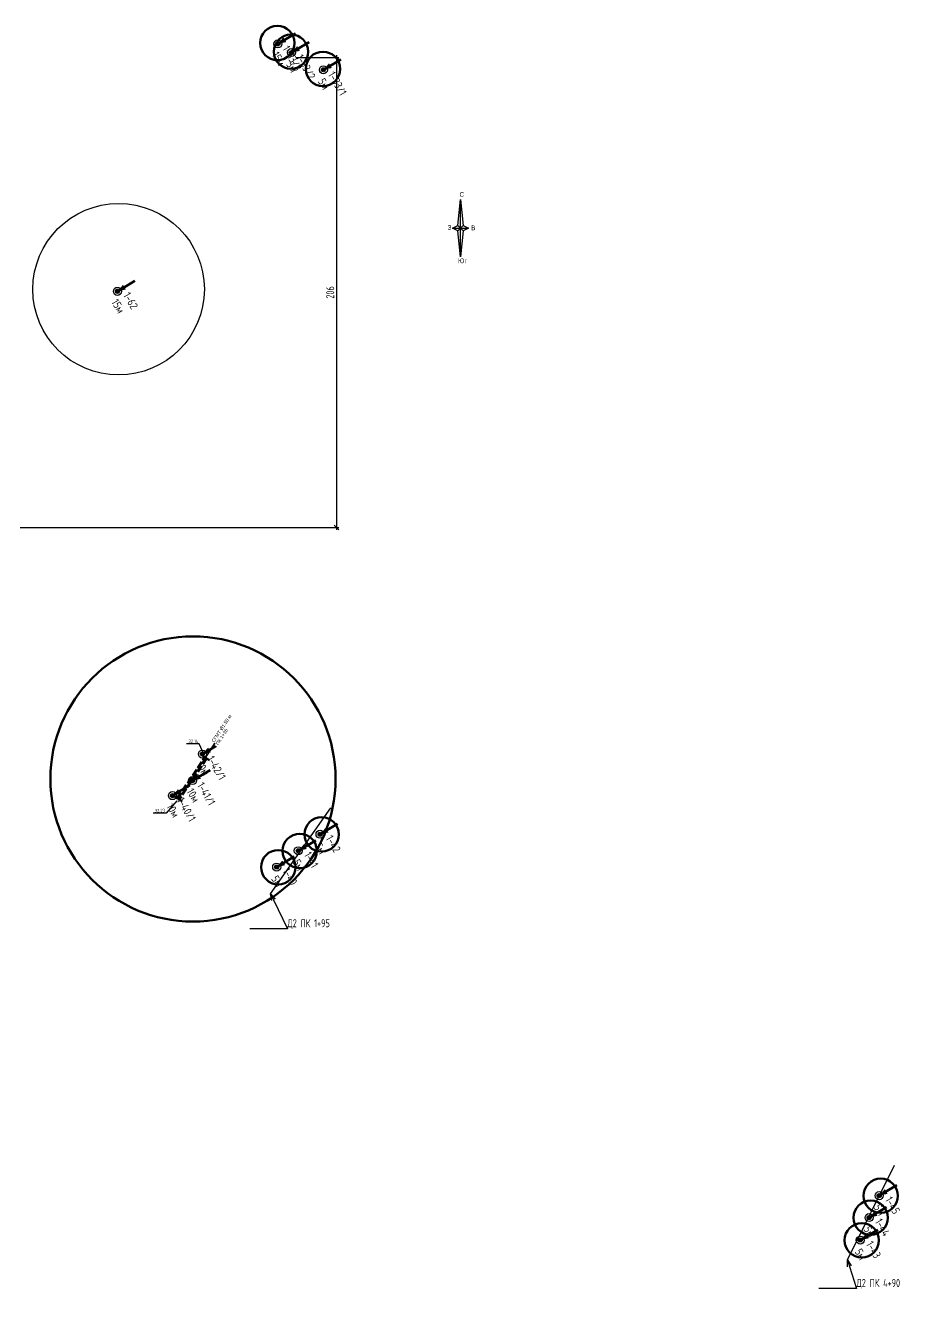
# Model space of a CAD drawing. Header units: metres. Extents: x 1267698 to 1279776, y 339473 to 349577.
# Drawn here: x 1268728 to 1269110, y 343087 to 343652 of the extents above; entities that cross this region are included whole.
import ezdxf
from ezdxf import colors
from ezdxf.entities.mleader import LeaderData, LeaderLine
from ezdxf.enums import TextEntityAlignment as Align
from ezdxf.math import Vec2, Vec3

# ---------------------------------------------------------------- set-up
doc = ezdxf.new("R2010")
doc.units = ezdxf.units.M
doc.header["$PDMODE"] = 1
doc.header["$PDSIZE"] = 100
doc.linetypes.add('Труба', pattern=[4, 3, -1])
doc.linetypes.add('ШтрихпунктирУтолщ', pattern=[12, 8, -2, 0, -2])
doc.layers.get('Defpoints').update_dxf_attribs({"lineweight": 15})
for name, color, linetype, lineweight in [('_ИГЕОЛ поперечники ОХ', 3, 'Continuous', 30), ('_ИГЕОЛ! ВСПОМ', 6, 'Continuous', 30), ('_ИГЕОЛ_намеченные скважины_П', 6, 'Continuous', 100), ('Водопропускные Трубы_ОХ_Выноска', 7, 'Continuous', 30), ('ВодопропускныеТрубы_ОХ', 160, 'Труба', 50)]:
    doc.layers.add(name, color=color, linetype=linetype, lineweight=lineweight)
doc.layers.add('_ИГЕОЛ Пробуренные ТСЗ+', color=250, linetype='Continuous', lineweight=100, plot=False)
for name, color, linetype in [('_Скважины', 5, 'Continuous'), ('_Точки опытных наблюдений', 4, 'Continuous'), ('Decoration', 7, 'Continuous')]:
    doc.layers.add(name, color=color, linetype=linetype)
doc.styles.add('RS', font='romans.shx', dxfattribs={"width": 0.64})
doc.styles.add('TITLE', font='arial.ttf', dxfattribs={"width": 0.8})
doc.styles.add('VNIPISIMPLEXCUR', font='simplex.shx', dxfattribs={"width": 0.8, "oblique": 15})
doc.styles.add('ГОСТ 2.304', font='CS_Gost2304.shx')
doc.dimstyles.new('LIN', dxfattribs={"dimtxt": 3.5, "dimasz": 2, "dimexe": 1, "dimexo": 0, "dimgap": 1, "dimtad": 1, "dimdec": 1, "dimrnd": 1, "dimzin": 9, "dimdsep": 46, "dimtxsty": 'RS', "dimblk1": 'OBLIQUE', "dimblk2": 'OBLIQUE', "dimsah": 1, "dimcen": 2, "dimdle": 1, "dimclrd": 256, "dimclre": 256, "dimclrt": 7, "dimazin": 2, "dimtfac": 2.5, "dimtdec": 1, "dimtmove": 0, "dimatfit": 3, "dimfxl": 1, "dimtolj": 1, "dimtzin": 12, "dimlwd": -1, "dimlwe": -1, "dimarcsym": 0})

# ---------------------------------------------------------------- blocks, each defined once
blk = doc.blocks.new('ИИ25001')
at = {"linetype": 'Continuous', "lineweight": 25}
h = blk.add_hatch(color=0, dxfattribs=at)
edge = h.paths.add_edge_path()
edge.add_arc((0, 0), 0.5, 359.64, 719.64)
at = {"layer": '_Точки опытных наблюдений', "linetype": 'Continuous', "lineweight": 70}
h = blk.add_hatch(color=5, dxfattribs=at)
h.dxf.hatch_style = 1
h.paths.add_polyline_path([(-0.03, 2.04), (-0.71, 2.03), (0, 0)])
h.paths.add_polyline_path([(0.65, 2.05), (-0.03, 2.04), (0, 0)])
at = {"color": 0, "linetype": 'Continuous', "lineweight": 25}
for radius in [1, 0.5]:
    blk.add_circle((0, 0), radius, dxfattribs=at)
at = {"layer": '_Точки опытных наблюдений', "color": 5, "linetype": 'Continuous', "lineweight": 70}
blk.add_line((-0.07, 5.1), (0, 0), dxfattribs=at)
at = {"color": 253, "linetype": 'Continuous', "style": 'VNIPISIMPLEXCUR', "oblique": 15, "width": 0.8, "flags": 1}
for tag, p in [('DATE', (-2.5, -0.8)), ('NOTE1', (-2.5, -3.2)), ('NOTE2', (-2.5, -5.6))]:
    blk.add_attdef(tag, text='', height=1.6, dxfattribs=at).set_placement(p, align=Align.RIGHT)
at = {"layer": '_Скважины', "color": 0, "linetype": 'Continuous', "lineweight": 50, "transparency": 33554687, "style": 'RS', "width": 0.64}
blk.add_attdef('NUMBER_001', (1.02, 0.7), '', height=2, dxfattribs=at)
at = {"layer": '_Скважины', "color": 0, "linetype": 'Continuous', "lineweight": 100, "style": 'VNIPISIMPLEXCUR', "oblique": 15, "width": 0.8}
for tag, p in [('TFS', (19.08, -1)), ('EGWL', (38.32, 0.7)), ('STS', (2, -5.2)), ('FS', (14.22, -2.7)), ('AGWL', (36.59, -2.7))]:
    blk.add_attdef(tag, p, '', height=2, dxfattribs=at)
at = {"layer": '_Скважины', "color": 0, "linetype": 'Continuous', "lineweight": 50, "style": 'RS', "width": 0.64}
blk.add_attdef('HEIGHT_001', (1.02, -2.7), '', height=2, dxfattribs=at)
blk = doc.blocks.new('_Open30')
at = {"color": 0, "linetype": 'ByBlock', "lineweight": -2}
for p, q in [((-1, 0.267949), (0, 0)), ((0, 0), (-1, -0.267949)), ((0, 0), (-1, 0))]:
    blk.add_line(p, q, dxfattribs=at)
blk = doc.blocks.new('указатель севера')
for p, q in [((-3.44, 10.26), (-2.28, 21.61)), ((-3.44, 7.96), (-5.74, 9.11)), ((-1.13, 7.96), (-2.28, -3.39)), ((-1.13, 10.26), (1.17, 9.11))]:
    blk.add_line(p, q)
for points in [[(-2.28, 21.61), (-1.13, 10.26)], [(-2.28, -3.39), (-2.28, 21.61)], [(-5.74, 9.11), (-3.44, 10.26)], [(-5.74, 9.11), (1.17, 9.11)], [(-1.13, 10.26), (-3.44, 7.96)], [(-3.44, 10.26), (-1.13, 7.96)], [(-2.28, -3.39), (-3.44, 7.96)], [(1.17, 9.11), (-1.13, 7.96)]]:
    blk.add_lwpolyline(points)
at = {"width": 0.8}
for s, height, p in [('С', 2.06, (-2.71, 22.84)), ('З', 2.06, (-7.9, 8.38)), ('В', 2.06, (2.39, 8.23)), ('Юг', 2.058, (-3.36, -6.2))]:
    blk.add_text(s, height=height, dxfattribs=at).set_placement(p)
blk = doc.blocks.new('*U91')
at = {"linetype": 'Труба'}
blk.add_lwpolyline([(-21.48, -2), (-21.48, -0.5), (-21.48, 0.5), (-21.48, 2), (-21.48, 0.5), (0.07, 0.5), (0.07, 2), (0.07, 0.5), (0.07, -0.5), (0.07, -2), (0.07, -0.5), (-21.48, -0.5)], dxfattribs=at)
at = {"color": 7, "linetype": 'ШтрихпунктирУтолщ', "lineweight": 9}
blk.add_lwpolyline([(-21.48, 0), (0.07, 0)], dxfattribs=at)
blk = doc.blocks.new('_None')
blk = doc.blocks.new('выноска')
at = {"ltscale": 100}
for p, q in [((0.53, -0.53), (-0.53, 0.53)), ((-0.53, -0.53), (0.53, 0.53))]:
    blk.add_line(p, q, dxfattribs=at)
blk = doc.blocks.new('_Oblique')
at = {"color": 0, "linetype": 'ByBlock', "lineweight": -2}
blk.add_line((-0.5, -0.5), (0.5, 0.5), dxfattribs=at)
blk = doc.blocks.new('*D103')
at = {"layer": '_ИГЕОЛ! ВСПОМ', "transparency": 16777216}
for p, q in [((1268863.51, 343638.87), (1268863.51, 343431.28)), ((1268845.69, 343637.87), (1268864.51, 343637.87)), ((1268708.78, 343432.28), (1268864.51, 343432.28))]:
    blk.add_line(p, q, dxfattribs=at)
at = {"layer": 'Defpoints', "color": 0, "transparency": 16777216}
for p in [(1268845.69, 343637.87), (1268708.78, 343432.28), (1268863.51, 343432.28)]:
    blk.add_point(p, dxfattribs=at)
at = {"layer": '_ИГЕОЛ! ВСПОМ', "transparency": 16777216, "xscale": 2, "yscale": 2, "zscale": 2}
for p, rotation in [((1268863.51, 343637.87), 90), ((1268863.51, 343432.28), 270)]:
    blk.add_blockref('_Oblique', p, dxfattribs=dict(at, rotation=rotation))
at = {"layer": '_ИГЕОЛ! ВСПОМ', "color": 7, "transparency": 16777216, "insert": (1268860.76, 343535.08), "char_height": 3.5, "attachment_point": 5, "rotation": 90, "style": 'RS'}
blk.add_mtext('\\A1;206', dxfattribs=at)
blk = doc.blocks.new('2024-01-13-трубы')
at = {"layer": 'ВодопропускныеТрубы_ОХ', "rotation": 236.7387707225618}
blk.add_blockref('*U91', (1268794.47, 343313.67), dxfattribs=at)
ml = blk.add_multileader_mtext('Standard')
ml.set_content('32.23', color=256, style='ГОСТ 2.304')
ml.set_leader_properties()
ml.set_arrow_properties(name='выноска')
ml.build(insert=Vec2(0, 0))
ml.multileader.update_dxf_attribs({"text_left_attachment_type": 8, "text_right_attachment_type": 5, "dogleg_length": 0.36, "arrow_head_size": 1})
ctx = ml.context
ctx.base_point, ctx.char_height, ctx.arrow_head_size, ctx.landing_gap_size, ctx.plane_origin, ctx.plane_x_axis, ctx.plane_y_axis = Vec3(1268783.89, 343307.36), 1.5, 1, 0.1, Vec3(1975.25, -8967.59), Vec3(0.999973, 0.007342), Vec3(-0.007342, 0.999973)
ctx.left_attachment, ctx.right_attachment, ctx.text_align_type = 8, 5, 2
notes = []
notes.append((ctx, [(0, (1, 1, 0), (1268789.01, 343307.4), (-0.999973, -0.007342), 0.36, [(0, [(1268794.43, 343313.61)], 0, [])])]))
ctx.mtext.insert, ctx.mtext.text_direction, ctx.mtext.rotation, ctx.mtext.alignment = Vec3(1268788.53, 343309.31), Vec3(0.999973, 0.007342), 0.007342, 3
for ctx, leaders in notes:
    for number, flags, end, landing, length, lines in leaders:
        leader = LeaderData()
        leader.index, (leader.has_last_leader_line, leader.has_dogleg_vector, leader.attachment_direction) = number, flags
        leader.last_leader_point, leader.dogleg_vector, leader.dogleg_length = Vec3(end), Vec3(landing), length
        for number, points, colour, breaks in lines:
            line = LeaderLine()
            line.index, line.vertices, line.color, line.breaks = number, Vec3.list(points), colors.encode_raw_color(colour), breaks
            leader.lines.append(line)
        ctx.leaders.append(leader)
at = {"layer": 'Водопропускные Трубы_ОХ_Выноска'}
ml = blk.add_multileader_mtext('Standard', dxfattribs=at)
ml.set_content('СГМТ %%c1.50 м\\PПК 1+36', color=256, style='TITLE')
ml.set_leader_properties()
ml.set_arrow_properties(name='NONE')
ml.build(insert=Vec2(0, 0))
ml.multileader.update_dxf_attribs({"has_dogleg": 0, "text_left_attachment_type": 6, "text_right_attachment_type": 5, "dogleg_length": 0.36, "arrow_head_size": 0})
ctx = ml.context
ctx.base_point, ctx.char_height, ctx.arrow_head_size, ctx.landing_gap_size, ctx.plane_origin, ctx.plane_x_axis, ctx.plane_y_axis = Vec3(1268810.3, 343338), 1.5, 0, 0, Vec3(1268801.94, 343386.96), Vec3(0.547679, 0.836689), Vec3(-0.836689, 0.547679)
ctx.left_attachment, ctx.right_attachment = 6, 5
notes = []
notes.append((ctx, [(0, (1, 1, 0), (1268810.1, 343337.7), (0.547679, 0.836689), 0.36, [(0, [(1268807.53, 343333.62)], 0, [])])]))
ctx.mtext.insert, ctx.mtext.text_direction, ctx.mtext.rotation, ctx.mtext.line_spacing_factor, ctx.mtext.flow_direction = Vec3(1268808.79, 343338.98), Vec3(0.547679, 0.836689), 0.991209, 0.85, 5
ctx.mtext.has_bg_fill, ctx.mtext.bg_color, ctx.mtext.bg_scale_factor, ctx.mtext.bg_transparency, ctx.mtext.use_window_bg_color = 1, -1027028792, 1.5, 0, 1
for ctx, leaders in notes:
    for number, flags, end, landing, length, lines in leaders:
        leader = LeaderData()
        leader.index, (leader.has_last_leader_line, leader.has_dogleg_vector, leader.attachment_direction) = number, flags
        leader.last_leader_point, leader.dogleg_vector, leader.dogleg_length = Vec3(end), Vec3(landing), length
        for number, points, colour, breaks in lines:
            line = LeaderLine()
            line.index, line.vertices, line.color, line.breaks = number, Vec3.list(points), colors.encode_raw_color(colour), breaks
            leader.lines.append(line)
        ctx.leaders.append(leader)
at = {"color": 5, "lineweight": 200}
blk.add_circle((1268800.76, 343322.35), 62.34, dxfattribs=at)
ml = blk.add_multileader_mtext('Standard')
ml.set_content('32.14', color=256, style='ГОСТ 2.304')
ml.set_leader_properties()
ml.set_arrow_properties(name='выноска')
ml.build(insert=Vec2(0, 0))
ml.multileader.update_dxf_attribs({"text_left_attachment_type": 8, "text_right_attachment_type": 5, "dogleg_length": 0.36, "arrow_head_size": 1})
ctx = ml.context
ctx.base_point, ctx.char_height, ctx.arrow_head_size, ctx.landing_gap_size, ctx.plane_origin, ctx.plane_x_axis, ctx.plane_y_axis = Vec3(1268798.68, 343337.65), 1.5, 1, 0.1, Vec3(1987.07, -8949.56), Vec3(0.999973, 0.007342), Vec3(-0.007342, 0.999973)
ctx.left_attachment, ctx.right_attachment, ctx.text_align_type = 8, 5, 2
notes = []
notes.append((ctx, [(0, (1, 1, 0), (1268803.52, 343337.68), (-0.999973, -0.007342), 0.36, [(0, [(1268806.25, 343331.63)], 0, [])])]))
ctx.mtext.insert, ctx.mtext.text_direction, ctx.mtext.rotation, ctx.mtext.alignment = Vec3(1268803.04, 343339.6), Vec3(0.999973, 0.007342), 0.007342, 3
for ctx, leaders in notes:
    for number, flags, end, landing, length, lines in leaders:
        leader = LeaderData()
        leader.index, (leader.has_last_leader_line, leader.has_dogleg_vector, leader.attachment_direction) = number, flags
        leader.last_leader_point, leader.dogleg_vector, leader.dogleg_length = Vec3(end), Vec3(landing), length
        for number, points, colour, breaks in lines:
            line = LeaderLine()
            line.index, line.vertices, line.color, line.breaks = number, Vec3.list(points), colors.encode_raw_color(colour), breaks
            leader.lines.append(line)
        ctx.leaders.append(leader)

msp = doc.modelspace()

# ---------------------------------------------------------------- linework, layer by layer
at = {"layer": '_ИГЕОЛ Пробуренные ТСЗ+'}
for centre in [(1268837.67, 343644.16), (1268843.65, 343640.35), (1268857.58, 343632.83), (1268856.99, 343298.09), (1268847.47, 343290.89), (1268838.03, 343283.77), (1269101.48, 343140.09), (1269097.06, 343130.49)]:
    msp.add_circle(centre, 7.5, dxfattribs=at)
at = {"layer": '_ИГЕОЛ! ВСПОМ'}
msp.add_circle((1268768.24, 343536.47), 37.49, dxfattribs=at)

# ---------------------------------------------------------------- block references
at = {"layer": '_ИГЕОЛ_намеченные скважины_П', "lineweight": 50}
ref = msp.add_blockref('ИИ25001', (1268837.87, 343643.75), dxfattribs=dict(at, xscale=1.75, yscale=1.75, zscale=2, rotation=299.9999999999999))
ref.add_attrib('NUMBER_001', '1-33/3', (1268839.71, 343641.69), dxfattribs={"layer": '_Скважины', "color": 0, "linetype": 'Continuous', "lineweight": 50, "transparency": 33554687, "height": 3.5, "rotation": 300, "style": 'RS', "width": 0.8})
ref.add_attrib('HEIGHT_001', '15м', (1268835.13, 343639.05), dxfattribs={"layer": '_Скважины', "color": 0, "linetype": 'Continuous', "lineweight": 50, "height": 3.5, "rotation": 300, "style": 'RS', "width": 0.8})
ref = msp.add_blockref('ИИ25001', (1268843.86, 343639.93), dxfattribs=dict(at, xscale=1.75, yscale=1.75, zscale=2, rotation=299.9999999999999))
ref.add_attrib('NUMBER_001', '1-33/2', (1268845.69, 343637.87), dxfattribs={"layer": '_Скважины', "color": 0, "linetype": 'Continuous', "lineweight": 50, "transparency": 33554687, "height": 3.5, "rotation": 300, "style": 'RS', "width": 0.8})
ref.add_attrib('HEIGHT_001', '5м', (1268841.32, 343634.89), dxfattribs={"layer": '_Скважины', "color": 0, "linetype": 'Continuous', "lineweight": 50, "height": 3.5, "rotation": 300, "style": 'RS', "width": 0.8})
ref = msp.add_blockref('ИИ25001', (1268857.79, 343632.42), dxfattribs=dict(at, xscale=1.75, yscale=1.75, zscale=2, rotation=299.9999999999999))
ref.add_attrib('NUMBER_001', '1-33/1', (1268859.62, 343630.36), dxfattribs={"layer": '_Скважины', "color": 0, "linetype": 'Continuous', "lineweight": 50, "transparency": 33554687, "height": 3.5, "rotation": 300, "style": 'RS', "width": 0.8})
ref.add_attrib('HEIGHT_001', '5м', (1268855.25, 343627.37), dxfattribs={"layer": '_Скважины', "color": 0, "linetype": 'Continuous', "lineweight": 50, "height": 3.5, "rotation": 300, "style": 'RS', "width": 0.8})
ref = msp.add_blockref('ИИ25001', (1268767.71, 343535.56, 0), dxfattribs=dict(at, xscale=1.75, yscale=1.75, zscale=2, rotation=299.9999999999999))
ref.add_attrib('NUMBER_001', '1-62', (1268770.12, 343533.84, 0), dxfattribs={"layer": '_Скважины', "color": 0, "linetype": 'Continuous', "lineweight": 50, "transparency": 33554687, "height": 3.5, "rotation": 300, "style": 'RS', "width": 0.8})
ref.add_attrib('HEIGHT_001', '15м', (1268764.96, 343530.86, 0), dxfattribs={"layer": '_Скважины', "color": 0, "linetype": 'Continuous', "lineweight": 50, "height": 3.5, "rotation": 300, "style": 'RS', "width": 0.8})
ref = msp.add_blockref('ИИ25001', (1268804.92, 343333.24), dxfattribs=dict(at, xscale=1.75, yscale=1.75, zscale=2, rotation=299.9999999999999))
ref.add_attrib('NUMBER_001', '1-42/1', (1268806.75, 343331.18), dxfattribs={"layer": '_Скважины', "color": 0, "linetype": 'Continuous', "lineweight": 50, "transparency": 33554687, "height": 3.5, "rotation": 300, "style": 'RS', "width": 0.8})
ref.add_attrib('HEIGHT_001', '10м', (1268802.18, 343328.54), dxfattribs={"layer": '_Скважины', "color": 0, "linetype": 'Continuous', "lineweight": 50, "height": 3.5, "rotation": 300, "style": 'RS', "width": 0.8})
ref = msp.add_blockref('ИИ25001', (1268800.57, 343321.63, -33.03), dxfattribs=dict(at, xscale=1.75, yscale=1.75, zscale=2, rotation=299.9999999999999))
ref.add_attrib('NUMBER_001', '1-41/1', (1268802.4, 343319.58, -33.03), dxfattribs={"layer": '_Скважины', "color": 0, "linetype": 'Continuous', "lineweight": 50, "transparency": 33554687, "height": 3.5, "rotation": 300, "style": 'RS', "width": 0.8})
ref.add_attrib('HEIGHT_001', '10м', (1268797.83, 343316.93, -33.03), dxfattribs={"layer": '_Скважины', "color": 0, "linetype": 'Continuous', "lineweight": 50, "height": 3.5, "rotation": 300, "style": 'RS', "width": 0.8})
ref = msp.add_blockref('ИИ25001', (1268791.79, 343315.05), dxfattribs=dict(at, xscale=1.75, yscale=1.75, zscale=2, rotation=299.9999999999999))
ref.add_attrib('NUMBER_001', '1-40/1', (1268793.63, 343312.99), dxfattribs={"layer": '_Скважины', "color": 0, "linetype": 'Continuous', "lineweight": 50, "transparency": 33554687, "height": 3.5, "rotation": 300, "style": 'RS', "width": 0.8})
ref.add_attrib('HEIGHT_001', '10м', (1268789.05, 343310.35), dxfattribs={"layer": '_Скважины', "color": 0, "linetype": 'Continuous', "lineweight": 50, "height": 3.5, "rotation": 300, "style": 'RS', "width": 0.8})
at = {"layer": '_Скважины'}
ref = msp.add_blockref('ИИ25001', (1268856.31, 343298.15), dxfattribs=dict(at, xscale=1.75, yscale=1.75, zscale=2, rotation=299.9999999999999))
ref.add_attrib('NUMBER_001', '1-42', (1268858.72, 343296.42), dxfattribs={"color": 0, "linetype": 'Continuous', "lineweight": 50, "transparency": 33554687, "height": 3.5, "rotation": 300, "style": 'RS', "width": 0.8})
ref.add_attrib('HEIGHT_001', '5м', (1268853.77, 343293.1), dxfattribs={"color": 0, "linetype": 'Continuous', "lineweight": 50, "height": 3.5, "rotation": 300, "style": 'RS', "width": 0.8})
ref = msp.add_blockref('ИИ25001', (1268846.8, 343290.94), dxfattribs=dict(at, xscale=1.75, yscale=1.75, zscale=2, rotation=299.9999999999999))
ref.add_attrib('NUMBER_001', '1-41', (1268849.21, 343289.22), dxfattribs={"color": 0, "linetype": 'Continuous', "lineweight": 50, "transparency": 33554687, "height": 3.5, "rotation": 300, "style": 'RS', "width": 0.8})
ref.add_attrib('HEIGHT_001', '5м', (1268844.25, 343285.9), dxfattribs={"color": 0, "linetype": 'Continuous', "lineweight": 50, "height": 3.5, "rotation": 300, "style": 'RS', "width": 0.8})
ref = msp.add_blockref('ИИ25001', (1269100.8, 343140.15), dxfattribs=dict(at, xscale=1.75, yscale=1.75, zscale=2, rotation=299.9999999999999))
ref.add_attrib('NUMBER_001', '1-45', (1269103.22, 343138.42), dxfattribs={"color": 0, "linetype": 'Continuous', "lineweight": 50, "transparency": 33554687, "height": 3.5, "rotation": 300, "style": 'RS', "width": 0.8})
ref.add_attrib('HEIGHT_001', '5м', (1269098.26, 343135.1), dxfattribs={"color": 0, "linetype": 'Continuous', "lineweight": 50, "height": 3.5, "rotation": 300, "style": 'RS', "width": 0.8})
ref = msp.add_blockref('ИИ25001', (1269096.38, 343130.54), dxfattribs=dict(at, xscale=1.75, yscale=1.75, zscale=2, rotation=299.9999999999999))
ref.add_attrib('NUMBER_001', '1-44', (1269098.79, 343128.82), dxfattribs={"color": 0, "linetype": 'Continuous', "lineweight": 50, "transparency": 33554687, "height": 3.5, "rotation": 300, "style": 'RS', "width": 0.8})
ref.add_attrib('HEIGHT_001', '5м', (1269093.84, 343125.5), dxfattribs={"color": 0, "linetype": 'Continuous', "lineweight": 50, "height": 3.5, "rotation": 300, "style": 'RS', "width": 0.8})
at = {"layer": 'Decoration'}
msp.add_blockref('указатель севера', (1268920.03, 343554.07), dxfattribs=at)

# ---------------------------------------------------------------- leaders
at = {"layer": '_ИГЕОЛ поперечники ОХ'}
ml = msp.add_multileader_mtext('Standard', dxfattribs=at)
ml.set_content('Д2 ПК 1+95', color=256, style='RS')
ml.set_leader_properties(color=256, linetype='Continuous', lineweight=-1)
ml.set_arrow_properties(name='OPEN30')
ml.build(insert=Vec2(0, 0))
ml.multileader.update_dxf_attribs({"has_dogleg": 0, "text_left_attachment_type": 6, "text_right_attachment_type": 6, "dogleg_length": 0, "arrow_head_size": 3})
ctx = ml.context
ctx.base_point, ctx.char_height, ctx.arrow_head_size, ctx.landing_gap_size, ctx.plane_origin, ctx.plane_x_axis, ctx.plane_y_axis = Vec3(1268842.04, 343256.82, 137.54), 3.5, 3, 0, Vec3(1268096.6, 342929.62, 137.54), Vec3(-0.561113, -0.827739), Vec3(0.827739, -0.561113)
ctx.left_attachment, ctx.right_attachment = 6, 6
notes = []
notes.append((ctx, [(0, (1, 1, 0), (1268842.04, 343256.82, 137.54), (1, 0), 0, [(0, [(1268834.65, 343272.19, 137.54)], 0, [])])]))
ctx.mtext.insert = Vec3(1268842.04, 343261.02, 137.54)
ctx.mtext.has_bg_fill, ctx.mtext.bg_color, ctx.mtext.bg_scale_factor, ctx.mtext.bg_transparency, ctx.mtext.use_window_bg_color = 1, -1023410175, 1.1, 0, 1
ml = msp.add_multileader_mtext('Standard', dxfattribs=at)
ml.set_content('Д2 ПК 4+90', color=256, style='RS')
ml.set_leader_properties(color=256, linetype='Continuous', lineweight=-1)
ml.set_arrow_properties(name='OPEN30')
ml.build(insert=Vec2(0, 0))
ml.multileader.update_dxf_attribs({"has_dogleg": 0, "text_left_attachment_type": 6, "text_right_attachment_type": 6, "dogleg_length": 0, "arrow_head_size": 3})
ctx = ml.context
ctx.base_point, ctx.char_height, ctx.arrow_head_size, ctx.landing_gap_size, ctx.plane_origin, ctx.plane_x_axis, ctx.plane_y_axis = Vec3(1269090.86, 343099.53, 137.54), 3.5, 3, 0, Vec3(1268399.25, 342646.25, 137.54), Vec3(-0.431907, -0.901918), Vec3(0.901918, -0.431907)
ctx.left_attachment, ctx.right_attachment = 6, 6
notes.append((ctx, [(0, (1, 1, 0), (1269090.86, 343099.53, 137.54), (1, 0), 0, [(0, [(1269086.88, 343112.09, 137.54)], 0, [])])]))
ctx.mtext.insert = Vec3(1269090.86, 343103.73, 137.54)
ctx.mtext.has_bg_fill, ctx.mtext.bg_color, ctx.mtext.bg_scale_factor, ctx.mtext.bg_transparency, ctx.mtext.use_window_bg_color = 1, -1023410175, 1.1, 0, 1
for ctx, leaders in notes:
    for number, flags, end, landing, length, lines in leaders:
        leader = LeaderData()
        leader.index, (leader.has_last_leader_line, leader.has_dogleg_vector, leader.attachment_direction) = number, flags
        leader.last_leader_point, leader.dogleg_vector, leader.dogleg_length = Vec3(end), Vec3(landing), length
        for number, points, colour, breaks in lines:
            line = LeaderLine()
            line.index, line.vertices, line.color, line.breaks = number, Vec3.list(points), colors.encode_raw_color(colour), breaks
            leader.lines.append(line)
        ctx.leaders.append(leader)

# ---------------------------------------------------------------- next in the draw order: linework, layer by layer
at = {"layer": '_ИГЕОЛ поперечники ОХ', "elevation": -249.02}
for points in [[(1268834.65, 343272.19), (1268860.97, 343309.76)], [(1269086.88, 343112.09), (1269107.48, 343153.46)]]:
    msp.add_lwpolyline(points, dxfattribs=at)
at = {"layer": '_ИГЕОЛ Пробуренные ТСЗ+'}
msp.add_circle((1269093.2, 343120.65), 7.5, dxfattribs=at)

# ---------------------------------------------------------------- next in the draw order: block references
at = {"layer": '_Скважины'}
ref = msp.add_blockref('ИИ25001', (1268837.36, 343283.83), dxfattribs=dict(at, xscale=1.75, yscale=1.75, zscale=2, rotation=299.9999999999999))
ref.add_attrib('NUMBER_001', '1-40', (1268839.77, 343282.1), dxfattribs={"color": 0, "linetype": 'Continuous', "lineweight": 50, "transparency": 33554687, "height": 3.5, "rotation": 300, "style": 'RS', "width": 0.8})
ref.add_attrib('HEIGHT_001', '5м', (1268834.81, 343278.78), dxfattribs={"color": 0, "linetype": 'Continuous', "lineweight": 50, "height": 3.5, "rotation": 300, "style": 'RS', "width": 0.8})
ref = msp.add_blockref('ИИ25001', (1269092.52, 343120.7), dxfattribs=dict(at, xscale=1.75, yscale=1.75, zscale=2, rotation=299.9999999999999))
ref.add_attrib('NUMBER_001', '1-43', (1269094.93, 343118.98), dxfattribs={"color": 0, "linetype": 'Continuous', "lineweight": 50, "transparency": 33554687, "height": 3.5, "rotation": 300, "style": 'RS', "width": 0.8})
ref.add_attrib('HEIGHT_001', '5м', (1269089.98, 343115.66), dxfattribs={"color": 0, "linetype": 'Continuous', "lineweight": 50, "height": 3.5, "rotation": 300, "style": 'RS', "width": 0.8})

# ---------------------------------------------------------------- next in the draw order: block references
msp.add_blockref('2024-01-13-трубы', (0, 0))

# ---------------------------------------------------------------- next in the draw order: dimensions: what is measured, and where the dimension line sits
at = {"layer": '_ИГЕОЛ! ВСПОМ'}
dim = msp.add_linear_dim(base=(1268863.51, 343432.28), p1=(1268845.69, 343637.87), p2=(1268708.78, 343432.28), angle=90, dimstyle='LIN', dxfattribs=at)
dim.commit()
dim.dimension.update_dxf_attribs({"geometry": '*D103', "text_midpoint": (1268860.76, 343535.08)})

doc.saveas('drawing.dxf')
